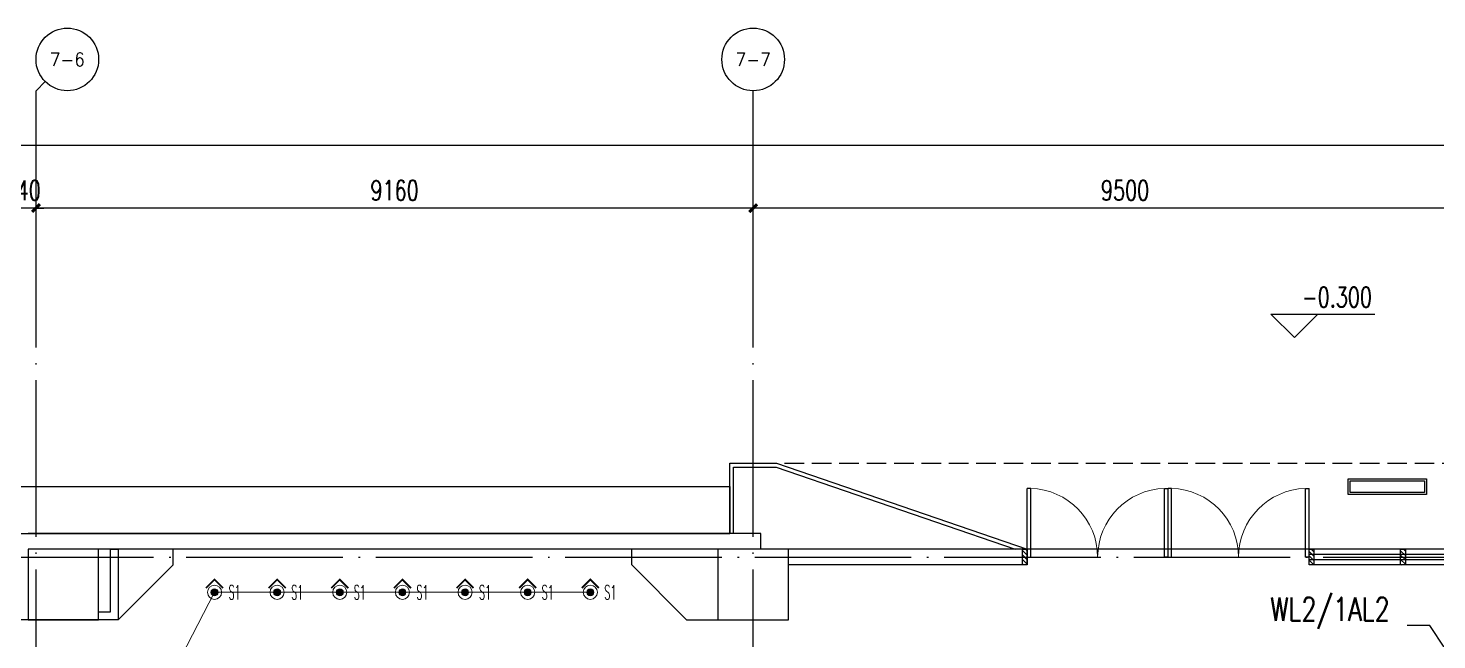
# Model space of a CAD drawing. Extents: x -621157 to 1764546, y -106808 to 741893.
# Drawn here: x 238240 to 256232, y 38942 to 46760 of the extents above; entities that cross this region are included whole.
import ezdxf
from ezdxf import colors
from ezdxf.entities.mleader import LeaderData, LeaderLine
from ezdxf.enums import TextEntityAlignment as Align
from ezdxf.math import Vec2, Vec3

# ---------------------------------------------------------------- set-up
doc = ezdxf.new("R2010")
doc.units = 0
doc.header["$LTSCALE"] = 1000
doc.header["$MEASUREMENT"] = 0
doc.linetypes.add('XREF-A-101-平面图_t3$0$DASH', pattern=[0.35, 0.25, -0.1])
doc.linetypes.add('XREF-A-101-平面图_t3$0$DOTE', pattern=[2.42, 2, -0.2, 0.02, -0.2])
for name, color, linetype in [('0-底图', 7, 'Continuous'), ('AXIS_TEXT', 7, 'Continuous'), ('WIRE-照明', 4, 'Continuous'), ('XREF-A-101-平面图_t3$0$A-COLUMN', 8, 'Continuous'), ('XREF-A-101-平面图_t3$0$A-CURTWALL', 8, 'Continuous'), ('XREF-A-101-平面图_t3$0$A-DIM_ELEV', 8, 'Continuous'), ('XREF-A-101-平面图_t3$0$A-DOTE', 8, 'Continuous'), ('XREF-A-101-平面图_t3$0$A-SEE', 8, 'Continuous'), ('XREF-A-101-平面图_t3$0$A-SURFACE', 8, 'Continuous'), ('XREF-A-101-平面图_t3$0$A-WALL-FILL', 8, 'Continuous'), ('XREF-A-101-平面图_t3$0$A-WINDOW', 8, 'Continuous'), ('XREF-A-101-平面图_t3$0$AXIS', 8, 'Continuous'), ('XREF-A-101-平面图_t3$0$GROUND', 8, 'Continuous'), ('XREF-A-101-平面图_t3$0$I-WALL-GYPSUM', 8, 'Continuous'), ('XREF-A-101-平面图_t3$0$PARTITION-INF', 8, 'Continuous'), ('照明回路线', 1, 'Continuous')]:
    doc.layers.add(name, color=color, linetype=linetype)
doc.layers.add('00-照明回路线', color=6, linetype='Continuous', lineweight=0)
doc.layers.add('LIGHT-INF', color=6, linetype='Continuous', lineweight=0)
doc.styles.add('COMPLEX', font='COMPLEX')
doc.styles.add('E-FST', font='txt.shx', dxfattribs={"width": 0.75, "height": 250, "bigfont": '@@gbcbig.shx'})
doc.styles.add('INF DIM', font='SIMPLEX.SHX', dxfattribs={"width": 0.7, "bigfont": 'hztxt.shx'})
doc.styles.add('XREF-A-101-平面图_t3$0$A-AXIS-LABEL', font='COMPLEX', dxfattribs={"bigfont": 'GBCBIG'})
doc.styles.add('XREF-A-101-平面图_t3$0$A-DIM_T3', font='SIMPLEX', dxfattribs={"width": 0.705882, "bigfont": 'GBCBIG'})
doc.styles.add('XREF-A-101-平面图_t3$0$A-STANDARD', font='SIMPLEX', dxfattribs={"bigfont": 'GBCBIG'})
doc.dimstyles.new('XREF-A-101-平面图_t3$0$A-DIM-100', dxfattribs={"dimscale": 100, "dimtxt": 2.55, "dimasz": 1, "dimexe": 2.5, "dimexo": 3, "dimgap": 1, "dimtad": 1, "dimdec": 0, "dimzin": 0, "dimdsep": 46, "dimtxsty": 'XREF-A-101-平面图_t3$0$A-DIM_T3', "dimblk": 'XREF-A-101-平面图_t3$0$_ArchTick', "dimcen": 0.09, "dimclrt": 7, "dimazin": 2, "dimtfac": 1, "dimtdec": 0, "dimtix": 1, "dimtmove": 2, "dimatfit": 3, "dimfxl": 0, "dimtolj": 1, "dimtzin": 0, "dimarcsym": 0})

# ---------------------------------------------------------------- blocks, each defined once
blk = doc.blocks.new('XREF-A-101-平面图_t3$0$_ArchTick')
at = {"color": 0, "linetype": 'ByBlock', "const_width": 0.4}
blk.add_lwpolyline([(-0.5, -0.5), (0.5, 0.5)], dxfattribs=at)
blk = doc.blocks.new('*D25413')
at = {"layer": 'Defpoints', "color": 0}
for p in [(47500, 44460), (47500, 43300), (57000, 43300)]:
    blk.add_point(p, dxfattribs=at)
at = {"layer": 'XREF-A-101-平面图_t3$0$AXIS', "color": 0, "lineweight": -2}
for p, q in [((47500, 43600), (47500, 44710)), ((57000, 43600), (57000, 44710)), ((57000, 44460), (47500, 44460))]:
    blk.add_line(p, q, dxfattribs=at)
at = {"layer": 'XREF-A-101-平面图_t3$0$AXIS', "color": 0, "linetype": 'ByBlock', "lineweight": -2, "xscale": 100, "yscale": 100, "zscale": 100, "rotation": 180}
blk.add_blockref('XREF-A-101-平面图_t3$0$_ArchTick', (47500, 44460), dxfattribs=at)
at = {"layer": 'XREF-A-101-平面图_t3$0$AXIS', "color": 0, "linetype": 'ByBlock', "lineweight": -2, "xscale": 100, "yscale": 100, "zscale": 100}
blk.add_blockref('XREF-A-101-平面图_t3$0$_ArchTick', (57000, 44460), dxfattribs=at)
at = {"layer": 'XREF-A-101-平面图_t3$0$AXIS', "color": 7, "insert": (52250, 44687), "char_height": 255, "attachment_point": 5, "style": 'XREF-A-101-平面图_t3$0$A-DIM_T3'}
blk.add_mtext('\\A1;9500', dxfattribs=at)
blk = doc.blocks.new('*D25414')
at = {"layer": 'Defpoints', "color": 0}
for p in [(38340, 44460), (38340, 43300), (47500, 43300)]:
    blk.add_point(p, dxfattribs=at)
at = {"layer": 'XREF-A-101-平面图_t3$0$AXIS', "color": 0, "lineweight": -2}
for p, q in [((38340, 43600), (38340, 44710)), ((47500, 43600), (47500, 44710)), ((47500, 44460), (38340, 44460))]:
    blk.add_line(p, q, dxfattribs=at)
at = {"layer": 'XREF-A-101-平面图_t3$0$AXIS', "color": 0, "linetype": 'ByBlock', "lineweight": -2, "xscale": 100, "yscale": 100, "zscale": 100, "rotation": 180}
blk.add_blockref('XREF-A-101-平面图_t3$0$_ArchTick', (38340, 44460), dxfattribs=at)
at = {"layer": 'XREF-A-101-平面图_t3$0$AXIS', "color": 0, "linetype": 'ByBlock', "lineweight": -2, "xscale": 100, "yscale": 100, "zscale": 100}
blk.add_blockref('XREF-A-101-平面图_t3$0$_ArchTick', (47500, 44460), dxfattribs=at)
at = {"layer": 'XREF-A-101-平面图_t3$0$AXIS', "color": 7, "insert": (42920, 44687), "char_height": 255, "attachment_point": 5, "style": 'XREF-A-101-平面图_t3$0$A-DIM_T3'}
blk.add_mtext('\\A1;9160', dxfattribs=at)
blk = doc.blocks.new('*D25415')
at = {"layer": 'Defpoints', "color": 0}
for p in [(38000, 44460), (38000, 43300), (38340, 43300)]:
    blk.add_point(p, dxfattribs=at)
at = {"layer": 'XREF-A-101-平面图_t3$0$AXIS', "color": 0, "lineweight": -2}
for p, q in [((38000, 43600), (38000, 44710)), ((38340, 43600), (38340, 44710)), ((38000, 44460), (37900, 44460)), ((38340, 44460), (38000, 44460)), ((38340, 44460), (38440, 44460))]:
    blk.add_line(p, q, dxfattribs=at)
at = {"layer": 'XREF-A-101-平面图_t3$0$AXIS', "color": 0, "linetype": 'ByBlock', "lineweight": -2, "xscale": 100, "yscale": 100, "zscale": 100}
blk.add_blockref('XREF-A-101-平面图_t3$0$_ArchTick', (38000, 44460), dxfattribs=at)
at = {"layer": 'XREF-A-101-平面图_t3$0$AXIS', "color": 0, "linetype": 'ByBlock', "lineweight": -2, "xscale": 100, "yscale": 100, "zscale": 100, "rotation": 180}
blk.add_blockref('XREF-A-101-平面图_t3$0$_ArchTick', (38340, 44460), dxfattribs=at)
at = {"layer": 'XREF-A-101-平面图_t3$0$AXIS', "color": 7, "insert": (38170, 44687), "char_height": 255, "attachment_point": 5, "style": 'XREF-A-101-平面图_t3$0$A-DIM_T3'}
blk.add_mtext('\\A1;340', dxfattribs=at)
blk = doc.blocks.new('_AXISO')
blk.add_circle((0, 0), 0.5)
at = {"layer": 'AXIS_TEXT', "style": 'COMPLEX'}
blk.add_attdef('A', text='', height=0.56, dxfattribs=at).set_placement((-0.25, -0.28), (0.25, -0.28), align=Align.FIT)
blk = doc.blocks.new('*D25422')
at = {"layer": 'Defpoints', "color": 0}
for p in [(-300, 45260), (-300, 43300), (66600, 43300)]:
    blk.add_point(p, dxfattribs=at)
at = {"layer": 'XREF-A-101-平面图_t3$0$AXIS', "color": 0, "lineweight": -2}
for p, q in [((-300, 43600), (-300, 45510)), ((66600, 43600), (66600, 45510)), ((66600, 45260), (-300, 45260))]:
    blk.add_line(p, q, dxfattribs=at)
at = {"layer": 'XREF-A-101-平面图_t3$0$AXIS', "color": 0, "linetype": 'ByBlock', "lineweight": -2, "xscale": 100, "yscale": 100, "zscale": 100, "rotation": 180}
blk.add_blockref('XREF-A-101-平面图_t3$0$_ArchTick', (-300, 45260), dxfattribs=at)
at = {"layer": 'XREF-A-101-平面图_t3$0$AXIS', "color": 0, "linetype": 'ByBlock', "lineweight": -2, "xscale": 100, "yscale": 100, "zscale": 100}
blk.add_blockref('XREF-A-101-平面图_t3$0$_ArchTick', (66600, 45260), dxfattribs=at)
at = {"layer": 'XREF-A-101-平面图_t3$0$AXIS', "color": 7, "insert": (33150, 45487), "char_height": 255, "attachment_point": 5, "style": 'XREF-A-101-平面图_t3$0$A-DIM_T3'}
blk.add_mtext('\\A1;66900', dxfattribs=at)
blk = doc.blocks.new('XREF-A-101-平面图_t3$0$G$C869EB286')
at = {"layer": 'XREF-A-101-平面图_t3$0$A-WINDOW'}
h = blk.add_hatch(dxfattribs=at)
h.set_pattern_fill('ANSI31', color=256, scale=25)
h.set_pattern_definition([(45, (-143.957, -89940), (-28.0633, 28.0633), [])])
h.paths.add_polyline_path([(0, 60), (200, 60), (200, 0), (0, 0)])
blk.add_lwpolyline([(0, 60), (200, 60), (200, 0), (0, 0)], close=True, dxfattribs=at)
blk = doc.blocks.new('XREF-A-101-平面图_t3$0$柱网1F')
at = {"layer": 'XREF-A-101-平面图_t3$0$A-COLUMN'}
for points in [[(38240, -800), (39140, -800), (39140, 100), (38240, 100)], [(47050, -800), (47950, -800), (47950, 100), (47050, 100)]]:
    blk.add_lwpolyline(points, close=True, dxfattribs=at)
blk = doc.blocks.new('XREF-A-101-平面图_t3$0$G$C392A9A82')
at = {"layer": 'XREF-A-101-平面图_t3$0$I-WALL-GYPSUM'}
blk.add_lwpolyline([(39240, -900), (39240, -800), (39390, -800), (39390, -200), (39390, -200), (39390, 0), (39490, 0), (39490, -900), (39240, -900)], dxfattribs=at)
at = {"layer": 'XREF-A-101-平面图_t3$0$PARTITION-INF'}
for p, q in [((40190, -200), (40190, 0)), ((46050, -200), (46050, 0)), ((40190, -200), (39490, -900)), ((46050, -200), (46750, -900)), ((39490, -900), (37050, -900)), ((46750, -900), (47150, -900))]:
    blk.add_line(p, q, dxfattribs=at)
blk = doc.blocks.new('XREF-A-101-平面图_t3$0$DOOR2DLIB$SYSLIB$00000108')
at = {"color": 0}
for p, q in [((-0.5, 0), (-0.5, 0.4875)), ((-0.475, 0.4875), (-0.5, 0.4875)), ((-0.475, 0), (-0.475, 0.4875)), ((0.475, 0), (0.475, 0.4875)), ((0.475, 0.4875), (0.5, 0.4875)), ((0.5, 0), (0.5, 0.4875)), ((-0.5, 0), (-0.475, 0)), ((0.5, 0), (0.475, 0))]:
    blk.add_line(p, q, dxfattribs=at)
at = {"color": 0, "lineweight": 13}
for centre, start, end in [((-0.4875, 0), 0, 88.53072), ((0.4875, 0), 91.46928, 180)]:
    blk.add_arc(centre, 0.4875, start, end, dxfattribs=at)
blk = doc.blocks.new('Infinity0113183485')
h = blk.add_hatch(color=256)
edge = h.paths.add_edge_path()
edge.add_arc((0, 0), 45, -90, 270, ccw=False)
at = {"const_width": 22.5}
blk.add_lwpolyline([(-109, 54), (0, 163), (109, 54)], dxfattribs=at)
for radius in [90, 45]:
    blk.add_circle((0, 0), radius)
at = {"style": 'INF DIM', "width": 0.5}
blk.add_text('S1', height=180, dxfattribs=at).set_placement((179, -90))
blk = doc.blocks.new('G$C6C03BD24')
at = {"layer": 'LIGHT-INF', "color": 6}
for p in [(40620, -450), (41420, -450), (42220, -450), (43020, -450), (43820, -450), (44620, -450), (45420, -450)]:
    blk.add_blockref('Infinity0113183485', p, dxfattribs=at)
blk = doc.blocks.new('_Oblique')
at = {"color": 0, "linetype": 'ByBlock', "lineweight": -2}
blk.add_line((-0.5, -0.5), (0.5, 0.5), dxfattribs=at)
blk = doc.blocks.new('XREF-A-101-平面图_t3$0$轴网')
at = {"layer": 'XREF-A-101-平面图_t3$0$A-DOTE', "linetype": 'XREF-A-101-平面图_t3$0$DOTE'}
for p, q in [((38340, -3300), (38340, 43300)), ((47500, -3300), (47500, 43300)), ((-3300, 40000), (69800, 40000))]:
    blk.add_line(p, q, dxfattribs=at)
at = {"layer": 'XREF-A-101-平面图_t3$0$AXIS'}
for p, q in [((38340, 45959.5), (38457.2, 46076.7)), ((38340, 43300), (38340, 45959.5)), ((47500, 43300), (47500, 45959.5))]:
    blk.add_line(p, q, dxfattribs=at)
ref = blk.add_blockref('_AXISO', (38740, 46359.5), dxfattribs=dict(at, xscale=800, yscale=800, zscale=800))
ref.add_attrib('A', '7-6', dxfattribs={"color": 7, "height": 168.54, "style": 'XREF-A-101-平面图_t3$0$A-AXIS-LABEL', "width": 0.933333}).set_placement((38515.3, 46275.2), (38964.7, 46275.2), align=Align.FIT)
ref = blk.add_blockref('_AXISO', (47500, 46359.5), dxfattribs=dict(at, xscale=800, yscale=800, zscale=800))
ref.add_attrib('A', '7-7', dxfattribs={"color": 7, "height": 168.54, "style": 'XREF-A-101-平面图_t3$0$A-AXIS-LABEL', "width": 0.933333}).set_placement((47275.3, 46275.2), (47724.7, 46275.2), align=Align.FIT)
for p1, p2, distance, picture, middle in [((66600, 43300), (-300, 43300), -1959.5, '*D25422', (33150, 45487)), ((38340, 43300), (38000, 43300), -1159.5, '*D25415', (38170, 44687)), ((47500, 43300), (38340, 43300), -1159.5, '*D25414', (42920, 44687)), ((57000, 43300), (47500, 43300), -1159.5, '*D25413', (52250, 44687))]:
    dim = blk.add_aligned_dim(p1=p1, p2=p2, distance=distance, dimstyle='XREF-A-101-平面图_t3$0$A-DIM-100', dxfattribs=at)
    dim.commit()
    dim.dimension.update_dxf_attribs({"geometry": picture, "text_midpoint": middle})
blk = doc.blocks.new('XREF-A-101-平面图_t3')
at = {"layer": 'XREF-A-101-平面图_t3$0$A-DIM_ELEV'}
for p, q in [((254412, 42805), (254112, 43105)), ((254112, 43105), (255442, 43105)), ((254412, 42805), (254712, 43105))]:
    blk.add_line(p, q, dxfattribs=at)
at = {"layer": 'XREF-A-101-平面图_t3$0$A-SEE', "linetype": 'XREF-A-101-平面图_t3$0$DASH'}
blk.add_lwpolyline([(247200, 41200), (247200, 41200), (267700, 41200), (267700, 27600), (267700, 27600)], dxfattribs=at)
at = {"layer": 'XREF-A-101-平面图_t3$0$A-SURFACE'}
for points in [[(247200, 40300), (247200, 41200), (247800, 41200), (251000, 40100)], [(247250, 40300), (247250, 41150), (247792, 41150), (250846, 40100)]]:
    blk.add_lwpolyline(points, dxfattribs=at)
for points in [[(256100, 41000), (256100, 40800), (255100, 40800), (255100, 41000)], [(256075, 40975), (256075, 40825), (255125, 40825), (255125, 40975)]]:
    blk.add_lwpolyline(points, close=True, dxfattribs=at)
at = {"layer": 'XREF-A-101-平面图_t3$0$A-WALL-FILL', "color": 171}
blk.add_line((247600, 40300), (238240, 40300), dxfattribs=at)
at = {"layer": 'XREF-A-101-平面图_t3$0$GROUND'}
for p in [(247200, 40900), (237150, 40300)]:
    blk.add_line(p, (247200, 40300), dxfattribs=at)
blk.add_lwpolyline([(213350, 40700), (236550, 40700), (236550, 40900), (247200, 40900)], dxfattribs=at)
at = {"layer": 'XREF-A-101-平面图_t3$0$A-COLUMN'}
blk.add_blockref('XREF-A-101-平面图_t3$0$柱网1F', (200000, 40000), dxfattribs=at)
at = {"layer": 'XREF-A-101-平面图_t3$0$A-DOTE'}
blk.add_blockref('XREF-A-101-平面图_t3$0$轴网', (200000, 0), dxfattribs=at)
at = {"layer": 'XREF-A-101-平面图_t3$0$A-WINDOW', "rotation": 270}
for p in [(250940, 40100), (254600, 40100), (255770, 40100)]:
    blk.add_blockref('XREF-A-101-平面图_t3$0$G$C869EB286', p, dxfattribs=at)
at = {"layer": 'XREF-A-101-平面图_t3$0$A-DIM_ELEV', "color": 7, "style": 'XREF-A-101-平面图_t3$0$A-STANDARD', "width": 0.705882}
blk.add_text('-0.300', height=255, dxfattribs=at).set_placement((254509, 43195))
blk.add_blockref('XREF-A-101-平面图_t3$0$G$C392A9A82', (199900, 40100))
at = {"layer": 'XREF-A-101-平面图_t3$0$A-CURTWALL'}
for p, q in [((258200, 40100), (254600, 40100)), ((258200, 40033), (254600, 40033)), ((258200, 39967), (254600, 39967)), ((258200, 39900), (254600, 39900))]:
    blk.add_line(p, q, dxfattribs=at)
for points in [[(251000, 39900), (251000, 40100)], [(254600, 39900), (254600, 40100)]]:
    blk.add_lwpolyline(points, dxfattribs=at)
at = {"layer": 'XREF-A-101-平面图_t3$0$A-WALL-FILL', "color": 171}
for p, q in [((247600, 40100), (247600, 40300)), ((247600, 40100), (238240, 40100)), ((251000, 40100), (247950, 40100)), ((247950, 39900), (247950, 40100)), ((251000, 39900), (251000, 40100)), ((251000, 39900), (247950, 39900))]:
    blk.add_line(p, q, dxfattribs=at)
at = {"layer": 'XREF-A-101-平面图_t3$0$A-WINDOW'}
for p, q in [((252800, 40100), (251000, 40100)), ((254600, 40100), (252800, 40100))]:
    blk.add_line(p, q, dxfattribs=at)
at = {"layer": 'XREF-A-101-平面图_t3$0$A-WINDOW', "xscale": 1800, "yscale": -1800, "zscale": 1800, "rotation": 180}
for p in [(251900, 40000), (253700, 40000)]:
    blk.add_blockref('XREF-A-101-平面图_t3$0$DOOR2DLIB$SYSLIB$00000108', p, dxfattribs=at)
blk = doc.blocks.new('G$C29990FA8')
at = {"layer": '00-照明回路线', "ltscale": 5}
for p, q in [((40128, -1405), (40620, -450)), ((40620, -450), (45420, -450))]:
    blk.add_line(p, q, dxfattribs=at)
at = {"layer": '照明回路线'}
ml = blk.add_multileader_mtext('Standard', dxfattribs=at)
ml.set_content('{\\Ftxt,whgtxt|c134;WL2/1AL2}', color=1, style='E-FST')
ml.set_leader_properties(color=256)
ml.set_arrow_properties(name='OBLIQUE')
ml.build(insert=Vec2(0, 0))
ml.multileader.update_dxf_attribs({"text_left_attachment_type": 6, "text_right_attachment_type": 7, "dogleg_length": 289, "arrow_head_size": 100})
ctx = ml.context
ctx.base_point, ctx.char_height, ctx.arrow_head_size, ctx.landing_gap_size, ctx.plane_origin = Vec3(54087, -875), 300, 100, 20, Vec3(56356, -1199)
ctx.left_attachment, ctx.right_attachment = 6, 7
notes = []
notes.append((ctx, [(0, (1, 1, 0), (56141, -875), (-1, 0), 289, [(0, [(56841, -1925)], 0, [])])]))
ctx.mtext.insert, ctx.mtext.flow_direction = Vec3(54107, -515), 5
for ctx, leaders in notes:
    for number, flags, end, landing, length, lines in leaders:
        leader = LeaderData()
        leader.index, (leader.has_last_leader_line, leader.has_dogleg_vector, leader.attachment_direction) = number, flags
        leader.last_leader_point, leader.dogleg_vector, leader.dogleg_length = Vec3(end), Vec3(landing), length
        for number, points, colour, breaks in lines:
            line = LeaderLine()
            line.index, line.vertices, line.color, line.breaks = number, Vec3.list(points), colors.encode_raw_color(colour), breaks
            leader.lines.append(line)
        ctx.leaders.append(leader)

msp = doc.modelspace()

# ---------------------------------------------------------------- block references
at = {"layer": '0-底图'}
msp.add_blockref('XREF-A-101-平面图_t3', (0, 0), dxfattribs=at)

# ---------------------------------------------------------------- next in the draw order: block references
at = {"layer": 'WIRE-照明'}
msp.add_blockref('G$C6C03BD24', (200000, 40000), dxfattribs=at)

# ---------------------------------------------------------------- next in the draw order: block references
msp.add_blockref('G$C29990FA8', (200000, 40000), dxfattribs=at)

doc.saveas('drawing.dxf')
